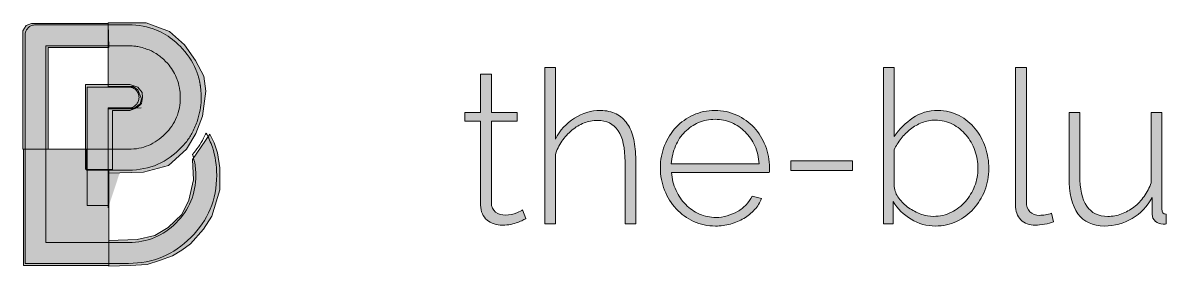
# Model space of a CAD drawing. Header units: millimetres. Extents: x 59 to 361, y 42 to 245.
# Drawn here: x 253.28 to 302.18, y 41.78 to 52.19 of the extents above; entities that cross this region are included whole.
import ezdxf

# ---------------------------------------------------------------- set-up
doc = ezdxf.new("R2010")
doc.units = ezdxf.units.MM
doc.header["$MEASUREMENT"] = 0
doc.layers.add('Copyright notice', color=7, linetype='Continuous', lineweight=0)

# ---------------------------------------------------------------- blocks, each defined once
blk = doc.blocks.new('Block_1')
at = {"layer": 'Copyright notice'}
h = blk.add_hatch(color=7, dxfattribs=at)
h.dxf.hatch_style = 2
edge = h.paths.add_edge_path()
edge.add_spline(control_points=[(274.815, 43.812), (274.791, 43.8), (274.749, 43.776), (274.692, 43.743), (274.633, 43.709), (274.56, 43.677), (274.471, 43.647), (274.383, 43.616), (274.283, 43.588), (274.173, 43.564), (274.063, 43.54), (273.944, 43.527), (273.815, 43.527), (273.687, 43.527), (273.566, 43.546), (273.453, 43.583), (273.34, 43.619), (273.241, 43.674), (273.155, 43.748), (273.07, 43.821), (273.002, 43.909), (272.954, 44.014), (272.904, 44.118), (272.88, 44.24), (272.88, 44.38), (272.88, 44.38), (272.88, 47.976), (272.88, 47.976), (272.88, 47.976), (272.21, 47.976), (272.21, 47.976), (272.21, 47.976), (272.21, 48.352), (272.21, 48.352), (272.21, 48.352), (272.88, 48.352), (272.88, 48.352), (272.88, 48.352), (272.88, 49.985), (272.88, 49.985), (272.88, 49.985), (273.339, 49.985), (273.339, 49.985), (273.339, 49.985), (273.339, 48.352), (273.339, 48.352), (273.339, 48.352), (274.448, 48.352), (274.448, 48.352), (274.448, 48.352), (274.448, 47.976), (274.448, 47.976), (274.448, 47.976), (273.339, 47.976), (273.339, 47.976), (273.339, 47.976), (273.339, 44.491), (273.339, 44.491), (273.339, 44.313), (273.4, 44.18), (273.522, 44.092), (273.644, 44.003), (273.782, 43.959), (273.935, 43.959), (274.124, 43.959), (274.288, 43.991), (274.426, 44.055), (274.563, 44.119), (274.647, 44.16), (274.678, 44.179), (274.678, 44.179), (274.815, 43.812), (274.815, 43.812)], knot_values=[0, 0, 0, 0, 1, 1, 1, 2, 2, 2, 3, 3, 3, 4, 4, 4, 5, 5, 5, 6, 6, 6, 7, 7, 7, 8, 8, 8, 9, 9, 9, 10, 10, 10, 11, 11, 11, 12, 12, 12, 13, 13, 13, 14, 14, 14, 15, 15, 15, 16, 16, 16, 17, 17, 17, 18, 18, 18, 19, 19, 19, 20, 20, 20, 21, 21, 21, 22, 22, 22, 23, 23, 23, 24, 24, 24, 24], degree=3, periodic=0)
h = blk.add_hatch(color=7, dxfattribs=at)
h.dxf.hatch_style = 2
edge = h.paths.add_edge_path()
edge.add_spline(control_points=[(279.521, 43.583), (279.521, 43.583), (279.062, 43.583), (279.062, 43.583), (279.062, 43.583), (279.062, 46.242), (279.062, 46.242), (279.062, 47.422), (278.668, 48.013), (277.879, 48.013), (277.683, 48.013), (277.492, 47.976), (277.305, 47.903), (277.119, 47.829), (276.945, 47.725), (276.783, 47.591), (276.62, 47.456), (276.478, 47.299), (276.356, 47.119), (276.234, 46.938), (276.142, 46.744), (276.081, 46.536), (276.081, 46.536), (276.081, 43.583), (276.081, 43.583), (276.081, 43.583), (275.622, 43.583), (275.622, 43.583), (275.622, 43.583), (275.622, 50.278), (275.622, 50.278), (275.622, 50.278), (276.081, 50.278), (276.081, 50.278), (276.081, 50.278), (276.081, 47.215), (276.081, 47.215), (276.277, 47.588), (276.547, 47.884), (276.893, 48.105), (277.238, 48.325), (277.61, 48.435), (278.007, 48.435), (278.27, 48.435), (278.496, 48.386), (278.686, 48.288), (278.875, 48.19), (279.033, 48.049), (279.158, 47.866), (279.284, 47.683), (279.375, 47.461), (279.433, 47.201), (279.491, 46.941), (279.521, 46.649), (279.521, 46.325), (279.521, 46.325), (279.521, 43.583), (279.521, 43.583)], knot_values=[0, 0, 0, 0, 1, 1, 1, 2, 2, 2, 3, 3, 3, 4, 4, 4, 5, 5, 5, 6, 6, 6, 7, 7, 7, 8, 8, 8, 9, 9, 9, 10, 10, 10, 11, 11, 11, 12, 12, 12, 13, 13, 13, 14, 14, 14, 15, 15, 15, 16, 16, 16, 17, 17, 17, 18, 18, 18, 19, 19, 19, 19], degree=3, periodic=0)
h = blk.add_hatch(color=7, dxfattribs=at)
h.dxf.hatch_style = 2
edge = h.paths.add_edge_path()
edge.add_spline(control_points=[(292.261, 43.904), (292.542, 43.904), (292.799, 43.961), (293.031, 44.078), (293.263, 44.194), (293.464, 44.348), (293.632, 44.541), (293.8, 44.734), (293.931, 44.952), (294.026, 45.197), (294.121, 45.441), (294.168, 45.692), (294.168, 45.949), (294.168, 46.218), (294.124, 46.476), (294.035, 46.724), (293.947, 46.972), (293.821, 47.192), (293.659, 47.385), (293.497, 47.577), (293.305, 47.731), (293.081, 47.848), (292.858, 47.964), (292.612, 48.022), (292.343, 48.022), (292.141, 48.022), (291.952, 47.987), (291.774, 47.916), (291.597, 47.846), (291.433, 47.753), (291.284, 47.637), (291.134, 47.52), (290.999, 47.386), (290.88, 47.233), (290.761, 47.08), (290.661, 46.921), (290.582, 46.756), (290.582, 46.756), (290.582, 45.179), (290.582, 45.179), (290.6, 45.001), (290.668, 44.834), (290.784, 44.679), (290.9, 44.523), (291.039, 44.388), (291.201, 44.275), (291.363, 44.162), (291.539, 44.072), (291.729, 44.005), (291.918, 43.937), (292.096, 43.904), (292.261, 43.904)], knot_values=[0, 0, 0, 0, 1, 1, 1, 2, 2, 2, 3, 3, 3, 4, 4, 4, 5, 5, 5, 6, 6, 6, 7, 7, 7, 8, 8, 8, 9, 9, 9, 10, 10, 10, 11, 11, 11, 12, 12, 12, 13, 13, 13, 14, 14, 14, 15, 15, 15, 16, 16, 16, 17, 17, 17, 17], degree=3, periodic=0)
edge = h.paths.add_edge_path()
edge.add_spline(control_points=[(292.352, 43.491), (291.979, 43.491), (291.631, 43.588), (291.307, 43.784), (290.982, 43.98), (290.729, 44.231), (290.545, 44.536), (290.545, 44.536), (290.545, 43.583), (290.545, 43.583), (290.545, 43.583), (290.124, 43.583), (290.124, 43.583), (290.124, 43.583), (290.124, 50.278), (290.124, 50.278), (290.124, 50.278), (290.582, 50.278), (290.582, 50.278), (290.582, 50.278), (290.582, 47.316), (290.582, 47.316), (290.808, 47.646), (291.076, 47.915), (291.384, 48.123), (291.693, 48.331), (292.05, 48.435), (292.453, 48.435), (292.789, 48.435), (293.094, 48.363), (293.366, 48.219), (293.638, 48.075), (293.867, 47.886), (294.054, 47.651), (294.24, 47.415), (294.384, 47.149), (294.485, 46.852), (294.586, 46.556), (294.636, 46.255), (294.636, 45.949), (294.636, 45.619), (294.578, 45.305), (294.462, 45.009), (294.345, 44.712), (294.185, 44.452), (293.98, 44.229), (293.775, 44.006), (293.534, 43.827), (293.256, 43.692), (292.977, 43.558), (292.676, 43.491), (292.352, 43.491)], knot_values=[0, 0, 0, 0, 1, 1, 1, 2, 2, 2, 3, 3, 3, 4, 4, 4, 5, 5, 5, 6, 6, 6, 7, 7, 7, 8, 8, 8, 9, 9, 9, 10, 10, 10, 11, 11, 11, 12, 12, 12, 13, 13, 13, 14, 14, 14, 15, 15, 15, 16, 16, 16, 17, 17, 17, 17], degree=3, periodic=0)
h = blk.add_hatch(color=7, dxfattribs=at)
h.dxf.hatch_style = 2
edge = h.paths.add_edge_path()
edge.add_spline(control_points=[(295.774, 50.278), (295.774, 50.278), (296.241, 50.278), (296.241, 50.278), (296.241, 50.278), (296.241, 44.527), (296.241, 44.527), (296.241, 44.35), (296.292, 44.209), (296.393, 44.105), (296.494, 44.001), (296.633, 43.949), (296.81, 43.949), (296.877, 43.949), (296.958, 43.957), (297.053, 43.973), (297.148, 43.988), (297.235, 44.01), (297.315, 44.041), (297.315, 44.041), (297.406, 43.674), (297.406, 43.674), (297.302, 43.631), (297.174, 43.596), (297.021, 43.569), (296.868, 43.541), (296.737, 43.527), (296.627, 43.527), (296.37, 43.527), (296.163, 43.606), (296.007, 43.761), (295.851, 43.917), (295.774, 44.127), (295.774, 44.39), (295.774, 44.39), (295.774, 50.278), (295.774, 50.278)], knot_values=[0, 0, 0, 0, 1, 1, 1, 2, 2, 2, 3, 3, 3, 4, 4, 4, 5, 5, 5, 6, 6, 6, 7, 7, 7, 8, 8, 8, 9, 9, 9, 10, 10, 10, 11, 11, 11, 12, 12, 12, 12], degree=3, periodic=0)
h = blk.add_hatch(color=7, dxfattribs=at)
h.dxf.hatch_style = 2
edge = h.paths.add_edge_path()
edge.add_spline(control_points=[(284.804, 46.151), (284.785, 46.432), (284.722, 46.689), (284.616, 46.921), (284.508, 47.153), (284.371, 47.354), (284.203, 47.522), (284.035, 47.69), (283.84, 47.821), (283.62, 47.916), (283.4, 48.011), (283.165, 48.059), (282.914, 48.059), (282.663, 48.059), (282.428, 48.011), (282.208, 47.916), (281.988, 47.821), (281.794, 47.69), (281.626, 47.522), (281.457, 47.354), (281.323, 47.152), (281.222, 46.917), (281.121, 46.681), (281.061, 46.426), (281.043, 46.151), (281.043, 46.151), (284.804, 46.151), (284.804, 46.151)], knot_values=[0, 0, 0, 0, 1, 1, 1, 2, 2, 2, 3, 3, 3, 4, 4, 4, 5, 5, 5, 6, 6, 6, 7, 7, 7, 8, 8, 8, 9, 9, 9, 9], degree=3, periodic=0)
edge = h.paths.add_edge_path()
edge.add_spline(control_points=[(282.933, 43.491), (282.596, 43.491), (282.284, 43.557), (281.997, 43.688), (281.709, 43.82), (281.46, 44), (281.249, 44.229), (281.038, 44.459), (280.873, 44.723), (280.754, 45.023), (280.635, 45.322), (280.575, 45.643), (280.575, 45.985), (280.575, 46.322), (280.635, 46.638), (280.754, 46.935), (280.873, 47.232), (281.037, 47.491), (281.245, 47.715), (281.453, 47.938), (281.699, 48.114), (281.983, 48.242), (282.267, 48.371), (282.575, 48.435), (282.905, 48.435), (283.241, 48.435), (283.553, 48.369), (283.84, 48.238), (284.128, 48.106), (284.375, 47.929), (284.583, 47.705), (284.791, 47.482), (284.953, 47.222), (285.07, 46.926), (285.186, 46.629), (285.244, 46.316), (285.244, 45.985), (285.244, 45.955), (285.244, 45.917), (285.244, 45.871), (285.244, 45.825), (285.241, 45.796), (285.235, 45.784), (285.235, 45.784), (281.052, 45.784), (281.052, 45.784), (281.071, 45.509), (281.135, 45.253), (281.245, 45.018), (281.355, 44.782), (281.494, 44.579), (281.662, 44.408), (281.83, 44.237), (282.024, 44.102), (282.245, 44.005), (282.465, 43.907), (282.7, 43.858), (282.951, 43.858), (283.116, 43.858), (283.278, 43.881), (283.437, 43.926), (283.596, 43.973), (283.744, 44.035), (283.882, 44.114), (284.02, 44.194), (284.141, 44.29), (284.249, 44.404), (284.355, 44.516), (284.44, 44.64), (284.501, 44.775), (284.501, 44.775), (284.905, 44.665), (284.905, 44.665), (284.837, 44.494), (284.738, 44.336), (284.606, 44.192), (284.475, 44.049), (284.322, 43.925), (284.148, 43.821), (283.973, 43.717), (283.782, 43.636), (283.574, 43.578), (283.367, 43.52), (283.153, 43.491), (282.933, 43.491)], knot_values=[0, 0, 0, 0, 1, 1, 1, 2, 2, 2, 3, 3, 3, 4, 4, 4, 5, 5, 5, 6, 6, 6, 7, 7, 7, 8, 8, 8, 9, 9, 9, 10, 10, 10, 11, 11, 11, 12, 12, 12, 13, 13, 13, 14, 14, 14, 15, 15, 15, 16, 16, 16, 17, 17, 17, 18, 18, 18, 19, 19, 19, 20, 20, 20, 21, 21, 21, 22, 22, 22, 23, 23, 23, 24, 24, 24, 25, 25, 25, 26, 26, 26, 27, 27, 27, 28, 28, 28, 28], degree=3, periodic=0)
h = blk.add_hatch(color=7, dxfattribs=at)
h.dxf.hatch_style = 2
edge = h.paths.add_edge_path()
edge.add_spline(control_points=[(299.589, 43.491), (298.574, 43.491), (298.067, 44.194), (298.067, 45.6), (298.067, 45.6), (298.067, 48.352), (298.067, 48.352), (298.067, 48.352), (298.525, 48.352), (298.525, 48.352), (298.525, 48.352), (298.525, 45.665), (298.525, 45.665), (298.525, 44.491), (298.925, 43.904), (299.726, 43.904), (299.928, 43.904), (300.124, 43.939), (300.313, 44.009), (300.503, 44.079), (300.68, 44.177), (300.846, 44.303), (301.011, 44.428), (301.156, 44.579), (301.281, 44.757), (301.407, 44.934), (301.506, 45.129), (301.58, 45.344), (301.58, 45.344), (301.58, 48.352), (301.58, 48.352), (301.58, 48.352), (302.038, 48.352), (302.038, 48.352), (302.038, 48.352), (302.038, 44.225), (302.038, 44.225), (302.038, 44.072), (302.102, 43.995), (302.231, 43.995), (302.231, 43.995), (302.231, 43.583), (302.231, 43.583), (302.2, 43.577), (302.172, 43.573), (302.148, 43.573), (302.124, 43.573), (302.105, 43.573), (302.093, 43.573), (301.971, 43.573), (301.862, 43.611), (301.767, 43.688), (301.673, 43.764), (301.625, 43.867), (301.625, 43.995), (301.625, 43.995), (301.625, 44.711), (301.625, 44.711), (301.417, 44.326), (301.131, 44.026), (300.767, 43.812), (300.404, 43.598), (300.011, 43.491), (299.589, 43.491)], knot_values=[0, 0, 0, 0, 1, 1, 1, 2, 2, 2, 3, 3, 3, 4, 4, 4, 5, 5, 5, 6, 6, 6, 7, 7, 7, 8, 8, 8, 9, 9, 9, 10, 10, 10, 11, 11, 11, 12, 12, 12, 13, 13, 13, 14, 14, 14, 15, 15, 15, 16, 16, 16, 17, 17, 17, 18, 18, 18, 19, 19, 19, 20, 20, 20, 21, 21, 21, 21], degree=3, periodic=0)
h = blk.add_hatch(color=7, dxfattribs=at)
h.dxf.hatch_style = 2
edge = h.paths.add_edge_path()
edge.add_spline(control_points=[(286.152, 45.866), (286.152, 45.866), (286.152, 46.288), (286.152, 46.288), (286.152, 46.288), (288.794, 46.288), (288.794, 46.288), (288.794, 46.288), (288.794, 45.866), (288.794, 45.866), (288.794, 45.866), (286.152, 45.866), (286.152, 45.866)], knot_values=[0, 0, 0, 0, 1, 1, 1, 2, 2, 2, 3, 3, 3, 4, 4, 4, 4], degree=3, periodic=0)
for points, knots in [([(274.815, 43.812), (274.791, 43.8), (274.749, 43.776), (274.692, 43.743), (274.633, 43.709), (274.56, 43.677), (274.471, 43.647), (274.383, 43.616), (274.283, 43.588), (274.173, 43.564), (274.063, 43.54), (273.944, 43.527), (273.815, 43.527), (273.687, 43.527), (273.566, 43.546), (273.453, 43.583), (273.34, 43.619), (273.241, 43.674), (273.155, 43.748), (273.07, 43.821), (273.002, 43.909), (272.954, 44.014), (272.904, 44.118), (272.88, 44.24), (272.88, 44.38), (272.88, 44.38), (272.88, 47.976), (272.88, 47.976), (272.88, 47.976), (272.21, 47.976), (272.21, 47.976), (272.21, 47.976), (272.21, 48.352), (272.21, 48.352), (272.21, 48.352), (272.88, 48.352), (272.88, 48.352), (272.88, 48.352), (272.88, 49.985), (272.88, 49.985), (272.88, 49.985), (273.339, 49.985), (273.339, 49.985), (273.339, 49.985), (273.339, 48.352), (273.339, 48.352), (273.339, 48.352), (274.448, 48.352), (274.448, 48.352), (274.448, 48.352), (274.448, 47.976), (274.448, 47.976), (274.448, 47.976), (273.339, 47.976), (273.339, 47.976), (273.339, 47.976), (273.339, 44.491), (273.339, 44.491), (273.339, 44.313), (273.4, 44.18), (273.522, 44.092), (273.644, 44.003), (273.782, 43.959), (273.935, 43.959), (274.124, 43.959), (274.288, 43.991), (274.426, 44.055), (274.563, 44.119), (274.647, 44.16), (274.678, 44.179), (274.678, 44.179), (274.815, 43.812), (274.815, 43.812)], [0, 0, 0, 0, 1, 1, 1, 2, 2, 2, 3, 3, 3, 4, 4, 4, 5, 5, 5, 6, 6, 6, 7, 7, 7, 8, 8, 8, 9, 9, 9, 10, 10, 10, 11, 11, 11, 12, 12, 12, 13, 13, 13, 14, 14, 14, 15, 15, 15, 16, 16, 16, 17, 17, 17, 18, 18, 18, 19, 19, 19, 20, 20, 20, 21, 21, 21, 22, 22, 22, 23, 23, 23, 24, 24, 24, 24]), ([(279.521, 43.583), (279.521, 43.583), (279.062, 43.583), (279.062, 43.583), (279.062, 43.583), (279.062, 46.242), (279.062, 46.242), (279.062, 47.422), (278.668, 48.013), (277.879, 48.013), (277.683, 48.013), (277.492, 47.976), (277.305, 47.903), (277.119, 47.829), (276.945, 47.725), (276.783, 47.591), (276.62, 47.456), (276.478, 47.299), (276.356, 47.119), (276.234, 46.938), (276.142, 46.744), (276.081, 46.536), (276.081, 46.536), (276.081, 43.583), (276.081, 43.583), (276.081, 43.583), (275.622, 43.583), (275.622, 43.583), (275.622, 43.583), (275.622, 50.278), (275.622, 50.278), (275.622, 50.278), (276.081, 50.278), (276.081, 50.278), (276.081, 50.278), (276.081, 47.215), (276.081, 47.215), (276.277, 47.588), (276.547, 47.884), (276.893, 48.105), (277.238, 48.325), (277.61, 48.435), (278.007, 48.435), (278.27, 48.435), (278.496, 48.386), (278.686, 48.288), (278.875, 48.19), (279.033, 48.049), (279.158, 47.866), (279.284, 47.683), (279.375, 47.461), (279.433, 47.201), (279.491, 46.941), (279.521, 46.649), (279.521, 46.325), (279.521, 46.325), (279.521, 43.583), (279.521, 43.583)], [0, 0, 0, 0, 1, 1, 1, 2, 2, 2, 3, 3, 3, 4, 4, 4, 5, 5, 5, 6, 6, 6, 7, 7, 7, 8, 8, 8, 9, 9, 9, 10, 10, 10, 11, 11, 11, 12, 12, 12, 13, 13, 13, 14, 14, 14, 15, 15, 15, 16, 16, 16, 17, 17, 17, 18, 18, 18, 19, 19, 19, 19]), ([(292.352, 43.491), (291.979, 43.491), (291.631, 43.588), (291.307, 43.784), (290.982, 43.98), (290.729, 44.231), (290.545, 44.536), (290.545, 44.536), (290.545, 43.583), (290.545, 43.583), (290.545, 43.583), (290.124, 43.583), (290.124, 43.583), (290.124, 43.583), (290.124, 50.278), (290.124, 50.278), (290.124, 50.278), (290.582, 50.278), (290.582, 50.278), (290.582, 50.278), (290.582, 47.316), (290.582, 47.316), (290.808, 47.646), (291.076, 47.915), (291.384, 48.123), (291.693, 48.331), (292.05, 48.435), (292.453, 48.435), (292.789, 48.435), (293.094, 48.363), (293.366, 48.219), (293.638, 48.075), (293.867, 47.886), (294.054, 47.651), (294.24, 47.415), (294.384, 47.149), (294.485, 46.852), (294.586, 46.556), (294.636, 46.255), (294.636, 45.949), (294.636, 45.619), (294.578, 45.305), (294.462, 45.009), (294.345, 44.712), (294.185, 44.452), (293.98, 44.229), (293.775, 44.006), (293.534, 43.827), (293.256, 43.692), (292.977, 43.558), (292.676, 43.491), (292.352, 43.491)], [0, 0, 0, 0, 1, 1, 1, 2, 2, 2, 3, 3, 3, 4, 4, 4, 5, 5, 5, 6, 6, 6, 7, 7, 7, 8, 8, 8, 9, 9, 9, 10, 10, 10, 11, 11, 11, 12, 12, 12, 13, 13, 13, 14, 14, 14, 15, 15, 15, 16, 16, 16, 17, 17, 17, 17]), ([(295.774, 50.278), (295.774, 50.278), (296.241, 50.278), (296.241, 50.278), (296.241, 50.278), (296.241, 44.527), (296.241, 44.527), (296.241, 44.35), (296.292, 44.209), (296.393, 44.105), (296.494, 44.001), (296.633, 43.949), (296.81, 43.949), (296.877, 43.949), (296.958, 43.957), (297.053, 43.973), (297.148, 43.988), (297.235, 44.01), (297.315, 44.041), (297.315, 44.041), (297.406, 43.674), (297.406, 43.674), (297.302, 43.631), (297.174, 43.596), (297.021, 43.569), (296.868, 43.541), (296.737, 43.527), (296.627, 43.527), (296.37, 43.527), (296.163, 43.606), (296.007, 43.761), (295.851, 43.917), (295.774, 44.127), (295.774, 44.39), (295.774, 44.39), (295.774, 50.278), (295.774, 50.278)], [0, 0, 0, 0, 1, 1, 1, 2, 2, 2, 3, 3, 3, 4, 4, 4, 5, 5, 5, 6, 6, 6, 7, 7, 7, 8, 8, 8, 9, 9, 9, 10, 10, 10, 11, 11, 11, 12, 12, 12, 12]), ([(282.933, 43.491), (282.596, 43.491), (282.284, 43.557), (281.997, 43.688), (281.709, 43.82), (281.46, 44), (281.249, 44.229), (281.038, 44.459), (280.873, 44.723), (280.754, 45.023), (280.635, 45.322), (280.575, 45.643), (280.575, 45.985), (280.575, 46.322), (280.635, 46.638), (280.754, 46.935), (280.873, 47.232), (281.037, 47.491), (281.245, 47.715), (281.453, 47.938), (281.699, 48.114), (281.983, 48.242), (282.267, 48.371), (282.575, 48.435), (282.905, 48.435), (283.241, 48.435), (283.553, 48.369), (283.84, 48.238), (284.128, 48.106), (284.375, 47.929), (284.583, 47.705), (284.791, 47.482), (284.953, 47.222), (285.07, 46.926), (285.186, 46.629), (285.244, 46.316), (285.244, 45.985), (285.244, 45.955), (285.244, 45.917), (285.244, 45.871), (285.244, 45.825), (285.241, 45.796), (285.235, 45.784), (285.235, 45.784), (281.052, 45.784), (281.052, 45.784), (281.071, 45.509), (281.135, 45.253), (281.245, 45.018), (281.355, 44.782), (281.494, 44.579), (281.662, 44.408), (281.83, 44.237), (282.024, 44.102), (282.245, 44.005), (282.465, 43.907), (282.7, 43.858), (282.951, 43.858), (283.116, 43.858), (283.278, 43.881), (283.437, 43.926), (283.596, 43.973), (283.744, 44.035), (283.882, 44.114), (284.02, 44.194), (284.141, 44.29), (284.249, 44.404), (284.355, 44.516), (284.44, 44.64), (284.501, 44.775), (284.501, 44.775), (284.905, 44.665), (284.905, 44.665), (284.837, 44.494), (284.738, 44.336), (284.606, 44.192), (284.475, 44.049), (284.322, 43.925), (284.148, 43.821), (283.973, 43.717), (283.782, 43.636), (283.574, 43.578), (283.367, 43.52), (283.153, 43.491), (282.933, 43.491)], [0, 0, 0, 0, 1, 1, 1, 2, 2, 2, 3, 3, 3, 4, 4, 4, 5, 5, 5, 6, 6, 6, 7, 7, 7, 8, 8, 8, 9, 9, 9, 10, 10, 10, 11, 11, 11, 12, 12, 12, 13, 13, 13, 14, 14, 14, 15, 15, 15, 16, 16, 16, 17, 17, 17, 18, 18, 18, 19, 19, 19, 20, 20, 20, 21, 21, 21, 22, 22, 22, 23, 23, 23, 24, 24, 24, 25, 25, 25, 26, 26, 26, 27, 27, 27, 28, 28, 28, 28]), ([(284.804, 46.151), (284.785, 46.432), (284.722, 46.689), (284.616, 46.921), (284.508, 47.153), (284.371, 47.354), (284.203, 47.522), (284.035, 47.69), (283.84, 47.821), (283.62, 47.916), (283.4, 48.011), (283.165, 48.059), (282.914, 48.059), (282.663, 48.059), (282.428, 48.011), (282.208, 47.916), (281.988, 47.821), (281.794, 47.69), (281.626, 47.522), (281.457, 47.354), (281.323, 47.152), (281.222, 46.917), (281.121, 46.681), (281.061, 46.426), (281.043, 46.151), (281.043, 46.151), (284.804, 46.151), (284.804, 46.151)], [0, 0, 0, 0, 1, 1, 1, 2, 2, 2, 3, 3, 3, 4, 4, 4, 5, 5, 5, 6, 6, 6, 7, 7, 7, 8, 8, 8, 9, 9, 9, 9]), ([(292.261, 43.904), (292.542, 43.904), (292.799, 43.961), (293.031, 44.078), (293.263, 44.194), (293.464, 44.348), (293.632, 44.541), (293.8, 44.734), (293.931, 44.952), (294.026, 45.197), (294.121, 45.441), (294.168, 45.692), (294.168, 45.949), (294.168, 46.218), (294.124, 46.476), (294.035, 46.724), (293.947, 46.972), (293.821, 47.192), (293.659, 47.385), (293.497, 47.577), (293.305, 47.731), (293.081, 47.848), (292.858, 47.964), (292.612, 48.022), (292.343, 48.022), (292.141, 48.022), (291.952, 47.987), (291.774, 47.916), (291.597, 47.846), (291.433, 47.753), (291.284, 47.637), (291.134, 47.52), (290.999, 47.386), (290.88, 47.233), (290.761, 47.08), (290.661, 46.921), (290.582, 46.756), (290.582, 46.756), (290.582, 45.179), (290.582, 45.179), (290.6, 45.001), (290.668, 44.834), (290.784, 44.679), (290.9, 44.523), (291.039, 44.388), (291.201, 44.275), (291.363, 44.162), (291.539, 44.072), (291.729, 44.005), (291.918, 43.937), (292.096, 43.904), (292.261, 43.904)], [0, 0, 0, 0, 1, 1, 1, 2, 2, 2, 3, 3, 3, 4, 4, 4, 5, 5, 5, 6, 6, 6, 7, 7, 7, 8, 8, 8, 9, 9, 9, 10, 10, 10, 11, 11, 11, 12, 12, 12, 13, 13, 13, 14, 14, 14, 15, 15, 15, 16, 16, 16, 17, 17, 17, 17]), ([(299.589, 43.491), (298.574, 43.491), (298.067, 44.194), (298.067, 45.6), (298.067, 45.6), (298.067, 48.352), (298.067, 48.352), (298.067, 48.352), (298.525, 48.352), (298.525, 48.352), (298.525, 48.352), (298.525, 45.665), (298.525, 45.665), (298.525, 44.491), (298.925, 43.904), (299.726, 43.904), (299.928, 43.904), (300.124, 43.939), (300.313, 44.009), (300.503, 44.079), (300.68, 44.177), (300.846, 44.303), (301.011, 44.428), (301.156, 44.579), (301.281, 44.757), (301.407, 44.934), (301.506, 45.129), (301.58, 45.344), (301.58, 45.344), (301.58, 48.352), (301.58, 48.352), (301.58, 48.352), (302.038, 48.352), (302.038, 48.352), (302.038, 48.352), (302.038, 44.225), (302.038, 44.225), (302.038, 44.072), (302.102, 43.995), (302.231, 43.995), (302.231, 43.995), (302.231, 43.583), (302.231, 43.583), (302.2, 43.577), (302.172, 43.573), (302.148, 43.573), (302.124, 43.573), (302.105, 43.573), (302.093, 43.573), (301.971, 43.573), (301.862, 43.611), (301.767, 43.688), (301.673, 43.764), (301.625, 43.867), (301.625, 43.995), (301.625, 43.995), (301.625, 44.711), (301.625, 44.711), (301.417, 44.326), (301.131, 44.026), (300.767, 43.812), (300.404, 43.598), (300.011, 43.491), (299.589, 43.491)], [0, 0, 0, 0, 1, 1, 1, 2, 2, 2, 3, 3, 3, 4, 4, 4, 5, 5, 5, 6, 6, 6, 7, 7, 7, 8, 8, 8, 9, 9, 9, 10, 10, 10, 11, 11, 11, 12, 12, 12, 13, 13, 13, 14, 14, 14, 15, 15, 15, 16, 16, 16, 17, 17, 17, 18, 18, 18, 19, 19, 19, 20, 20, 20, 21, 21, 21, 21]), ([(286.152, 45.866), (286.152, 45.866), (286.152, 46.288), (286.152, 46.288), (286.152, 46.288), (288.794, 46.288), (288.794, 46.288), (288.794, 46.288), (288.794, 45.866), (288.794, 45.866), (288.794, 45.866), (286.152, 45.866), (286.152, 45.866)], [0, 0, 0, 0, 1, 1, 1, 2, 2, 2, 3, 3, 3, 4, 4, 4, 4])]:
    blk.add_open_spline(points, degree=3, knots=knots, dxfattribs=at)
blk = doc.blocks.new('Block_2')
at = {"layer": 'Copyright notice'}
h = blk.add_hatch(color=151, dxfattribs=at)
h.dxf.hatch_style = 2
h.paths.add_polyline_path([(256.962, 51.124), (256.933, 52.16), (253.647, 52.16), (253.427, 52.072), (253.283, 51.851), (253.283, 46.779), (254.364, 46.774), (254.364, 51.124)])
h = blk.add_hatch(color=1, dxfattribs=at)
h.dxf.hatch_style = 2
h.paths.add_polyline_path([(260.284, 46.78), (259.523, 46.086), (258.442, 45.792), (256.937, 45.755), (256.937, 45.884), (256.004, 45.882), (256.018, 46.779), (256.937, 46.779), (256.937, 48.5), (258.024, 48.501), (258.299, 48.721), (258.363, 48.93), (258.211, 49.316), (258.002, 49.464), (256.937, 49.459), (256.937, 52.185), (258.564, 52.181), (259.556, 51.818), (260.207, 51.245), (260.681, 50.573), (261.034, 49.9), (261.111, 49.261), (260.967, 48.191), (260.689, 47.452)])
h = blk.add_hatch(color=40, dxfattribs=at)
h.dxf.hatch_style = 2
h.paths.add_polyline_path([(258.366, 48.732), (258.399, 48.985), (258.388, 49.206), (258.211, 49.437), (257.859, 49.554), (255.962, 49.554), (255.962, 45.922), (257.123, 45.917), (257.123, 48.434), (257.859, 48.439), (258.167, 48.555)])
h = blk.add_hatch(color=151, dxfattribs=at)
h.dxf.hatch_style = 2
h.paths.add_polyline_path([(258.346, 48.546), (256.933, 48.537), (256.933, 44.264)])
h = blk.add_hatch(color=152, dxfattribs=at)
h.dxf.hatch_style = 2
h.paths.add_polyline_path([(260.46, 42.734), (260.096, 42.459), (259.689, 42.216), (259.137, 42.018), (258.608, 41.841), (257.881, 41.797), (256.968, 41.775), (256.968, 42.867), (258.173, 42.916), (258.928, 43.087), (259.501, 43.429), (260.085, 43.98), (260.394, 44.597), (260.582, 45.468), (260.543, 46.332), (261.286, 47.42), (261.474, 47.056), (261.618, 46.626), (261.713, 45.987), (261.713, 45.038), (261.375, 43.914), (261.011, 43.363)])
h = blk.add_hatch(color=2, dxfattribs=at)
h.dxf.hatch_style = 2
h.paths.add_polyline_path([(256.005, 46.775), (253.305, 46.775), (253.305, 41.808), (256.968, 41.808), (256.968, 45.898), (255.999, 45.898)])
for points in [[(256.962, 51.124), (256.933, 52.16), (253.647, 52.16), (253.427, 52.072), (253.283, 51.851), (253.283, 46.779), (254.364, 46.774), (254.364, 51.124)], [(260.284, 46.78), (259.523, 46.086), (258.442, 45.792), (256.937, 45.755), (256.937, 45.884), (256.004, 45.882), (256.018, 46.779), (256.937, 46.779), (256.937, 48.5), (258.024, 48.501), (258.299, 48.721), (258.363, 48.93), (258.211, 49.316), (258.002, 49.464), (256.937, 49.459), (256.937, 52.185), (258.564, 52.181), (259.556, 51.818), (260.207, 51.245), (260.681, 50.573), (261.034, 49.9), (261.111, 49.261), (260.967, 48.191), (260.689, 47.452)], [(258.366, 48.732), (258.399, 48.985), (258.388, 49.206), (258.211, 49.437), (257.859, 49.554), (255.962, 49.554), (255.962, 45.922), (257.123, 45.917), (257.123, 48.434), (257.859, 48.439), (258.167, 48.555)], [(260.46, 42.734), (260.096, 42.459), (259.689, 42.216), (259.137, 42.018), (258.608, 41.841), (257.881, 41.797), (256.968, 41.775), (256.968, 42.867), (258.173, 42.916), (258.928, 43.087), (259.501, 43.429), (260.085, 43.98), (260.394, 44.597), (260.582, 45.468), (260.543, 46.332), (261.286, 47.42), (261.474, 47.056), (261.618, 46.626), (261.713, 45.987), (261.713, 45.038), (261.375, 43.914), (261.011, 43.363)], [(256.005, 46.775), (253.305, 46.775), (253.305, 41.808), (256.968, 41.808), (256.968, 45.898), (255.999, 45.898)]]:
    blk.add_lwpolyline(points, close=True, dxfattribs=at)
blk.add_lwpolyline([(258.346, 48.546), (256.933, 48.537), (256.933, 44.264)], dxfattribs=at)
blk.add_open_spline([(253.379, 42.388), (253.379, 42.388), (253.379, 47.889), (253.379, 47.889), (253.379, 47.889), (253.379, 49.262), (253.379, 49.262), (253.379, 49.262), (253.379, 49.262), (253.379, 49.262), (253.379, 49.262), (253.379, 51.653), (253.379, 51.653), (253.379, 51.685), (253.381, 51.715), (253.387, 51.744), (253.387, 51.746), (253.388, 51.748), (253.388, 51.75), (253.394, 51.777), (253.401, 51.802), (253.411, 51.826), (253.426, 51.863), (253.449, 51.899), (253.476, 51.933), (253.486, 51.946), (253.495, 51.959), (253.506, 51.971), (253.517, 51.981), (253.528, 51.991), (253.54, 52), (253.54, 52), (253.541, 52.001), (253.541, 52.001), (253.542, 52.002), (253.542, 52.002), (253.543, 52.003), (253.579, 52.031), (253.616, 52.053), (253.654, 52.068), (253.705, 52.09), (253.762, 52.1), (253.825, 52.1), (253.825, 52.1), (257.81, 52.1), (257.81, 52.1), (258.241, 52.1), (258.639, 52.025), (259.004, 51.874), (259.278, 51.761), (259.535, 51.605), (259.775, 51.406), (259.856, 51.34), (259.934, 51.269), (260.011, 51.193), (260.314, 50.888), (260.541, 50.552), (260.692, 50.187), (260.71, 50.142), (260.727, 50.097), (260.743, 50.051), (260.749, 50.037), (260.753, 50.022), (260.758, 50.008), (260.769, 49.976), (260.779, 49.945), (260.789, 49.913), (260.794, 49.896), (260.798, 49.878), (260.803, 49.861), (260.811, 49.832), (260.82, 49.802), (260.827, 49.772), (260.831, 49.752), (260.835, 49.733), (260.84, 49.713), (260.844, 49.693), (260.849, 49.674), (260.853, 49.654), (260.853, 49.656), (260.852, 49.659), (260.852, 49.661), (260.852, 49.661), (260.855, 49.645), (260.855, 49.645), (260.855, 49.645), (260.855, 49.645), (260.855, 49.645), (260.855, 49.645), (260.855, 49.645), (260.855, 49.645), (260.855, 49.644), (260.855, 49.644), (260.855, 49.644), (260.855, 49.643), (260.855, 49.642), (260.856, 49.64), (260.865, 49.594), (260.873, 49.547), (260.88, 49.499), (260.881, 49.494), (260.882, 49.489), (260.883, 49.484), (260.889, 49.437), (260.895, 49.39), (260.9, 49.343), (260.9, 49.336), (260.901, 49.33), (260.902, 49.322), (260.906, 49.277), (260.91, 49.232), (260.912, 49.186), (260.913, 49.177), (260.913, 49.167), (260.914, 49.158), (260.916, 49.103), (260.918, 49.049), (260.918, 48.993), (260.918, 48.848), (260.907, 48.705), (260.886, 48.562), (260.866, 48.418), (260.834, 48.273), (260.792, 48.126), (260.792, 48.126), (260.774, 48.061), (260.774, 48.061), (260.774, 48.061), (260.763, 48.023), (260.763, 48.023), (260.763, 48.023), (260.765, 48.021), (260.765, 48.021), (260.706, 47.844), (260.631, 47.67), (260.544, 47.506), (260.47, 47.366), (260.388, 47.233), (260.3, 47.114), (260.3, 47.114), (260.084, 46.879), (260.084, 46.879), (259.776, 46.546), (259.434, 46.297), (259.056, 46.132), (258.68, 45.967), (258.264, 45.885), (257.81, 45.885), (257.81, 45.885), (257.152, 45.885), (257.152, 45.885), (257.152, 45.885), (256.933, 45.885), (256.933, 45.885), (256.933, 45.885), (256.933, 45.666), (256.933, 45.666), (256.933, 45.666), (256.933, 44.368), (256.933, 44.368), (256.933, 44.368), (256.04, 44.368), (256.04, 44.368), (256.04, 44.368), (256.04, 46.328), (256.04, 46.328), (256.04, 46.328), (256.039, 46.332), (256.039, 46.332), (256.039, 46.332), (256.038, 46.364), (256.038, 46.364), (256.038, 46.364), (256.039, 46.364), (256.039, 46.364), (256.039, 46.364), (256.039, 47.5), (256.039, 47.5), (256.039, 47.5), (256.039, 49.052), (256.039, 49.052), (256.039, 49.052), (256.038, 49.439), (256.038, 49.439), (256.038, 49.439), (256.061, 49.44), (256.061, 49.44), (256.061, 49.44), (257.81, 49.44), (257.81, 49.44), (257.864, 49.44), (257.913, 49.431), (257.957, 49.416), (257.966, 49.413), (257.976, 49.412), (257.985, 49.408), (258.023, 49.392), (258.059, 49.37), (258.094, 49.342), (258.105, 49.333), (258.116, 49.322), (258.128, 49.312), (258.145, 49.293), (258.16, 49.275), (258.174, 49.255), (258.176, 49.252), (258.179, 49.249), (258.181, 49.247), (258.193, 49.228), (258.204, 49.208), (258.214, 49.189), (258.215, 49.187), (258.216, 49.186), (258.217, 49.184), (258.217, 49.184), (258.225, 49.165), (258.225, 49.165), (258.246, 49.113), (258.257, 49.055), (258.257, 48.993), (258.257, 48.928), (258.246, 48.87), (258.225, 48.819), (258.225, 48.819), (258.225, 48.819), (258.225, 48.819), (258.203, 48.766), (258.171, 48.717), (258.127, 48.673), (258.084, 48.63), (258.037, 48.598), (257.985, 48.578), (257.934, 48.557), (257.875, 48.546), (257.81, 48.546), (257.81, 48.546), (257.152, 48.546), (257.152, 48.546), (257.152, 48.546), (256.933, 48.546), (256.933, 48.546), (256.933, 48.546), (256.933, 48.327), (256.933, 48.327), (256.933, 48.327), (256.933, 47.483), (256.933, 47.483), (256.933, 47.483), (256.933, 46.997), (256.933, 46.997), (256.933, 46.997), (256.933, 46.779), (256.933, 46.779), (256.933, 46.779), (257.152, 46.779), (257.152, 46.779), (257.152, 46.779), (257.81, 46.779), (257.81, 46.779), (258.115, 46.779), (258.399, 46.833), (258.662, 46.943), (258.923, 47.051), (259.161, 47.214), (259.375, 47.43), (259.483, 47.538), (259.578, 47.651), (259.659, 47.77), (259.659, 47.77), (259.659, 47.77), (259.659, 47.77), (259.739, 47.889), (259.806, 48.013), (259.86, 48.143), (259.969, 48.405), (260.024, 48.688), (260.024, 48.993), (260.024, 49.05), (260.021, 49.106), (260.017, 49.162), (260.016, 49.173), (260.015, 49.185), (260.015, 49.197), (260.01, 49.25), (260.004, 49.302), (259.995, 49.354), (259.993, 49.365), (259.991, 49.377), (259.989, 49.389), (259.982, 49.43), (259.973, 49.471), (259.963, 49.511), (259.959, 49.529), (259.955, 49.547), (259.951, 49.564), (259.937, 49.618), (259.921, 49.67), (259.902, 49.723), (259.902, 49.723), (259.902, 49.723), (259.902, 49.724), (259.895, 49.745), (259.886, 49.766), (259.877, 49.787), (259.798, 49.993), (259.687, 50.188), (259.543, 50.371), (259.543, 50.371), (259.542, 50.372), (259.542, 50.372), (259.542, 50.372), (259.541, 50.373), (259.541, 50.373), (259.448, 50.489), (259.347, 50.592), (259.24, 50.684), (259.182, 50.732), (259.124, 50.778), (259.062, 50.82), (259.041, 50.834), (259.021, 50.85), (258.998, 50.864), (258.99, 50.869), (258.981, 50.874), (258.972, 50.879), (258.851, 50.954), (258.721, 51.016), (258.583, 51.066), (258.5, 51.096), (258.415, 51.124), (258.326, 51.145), (258.326, 51.145), (258.326, 51.146), (258.326, 51.146), (258.285, 51.156), (258.243, 51.164), (258.2, 51.172), (258.198, 51.172), (258.197, 51.172), (258.196, 51.172), (258.172, 51.177), (258.147, 51.179), (258.122, 51.183), (258.101, 51.186), (258.081, 51.189), (258.059, 51.192), (258.051, 51.192), (258.042, 51.192), (258.034, 51.193), (257.947, 51.202), (257.859, 51.207), (257.769, 51.207), (257.769, 51.207), (254.491, 51.207), (254.491, 51.207), (254.491, 51.207), (254.491, 51.207), (254.491, 51.207), (254.491, 51.207), (254.491, 51.207), (254.491, 51.207), (254.491, 51.207), (254.272, 51.207), (254.272, 51.207), (254.272, 51.207), (254.272, 50.988), (254.272, 50.988), (254.272, 50.988), (254.272, 49.163), (254.272, 49.163), (254.272, 49.163), (254.272, 47.697), (254.272, 47.697), (254.272, 47.697), (254.272, 43.006), (254.272, 43.006), (254.272, 43.006), (254.272, 42.788), (254.272, 42.788), (254.272, 42.788), (254.491, 42.788), (254.491, 42.788), (254.491, 42.788), (257.81, 42.788), (257.81, 42.788), (258.205, 42.788), (258.574, 42.858), (258.915, 42.999), (259.256, 43.14), (259.566, 43.35), (259.846, 43.63), (260.126, 43.909), (260.337, 44.22), (260.477, 44.56), (260.618, 44.902), (260.689, 45.271), (260.689, 45.666), (260.689, 45.865), (260.669, 46.06), (260.627, 46.254), (260.606, 46.356), (260.578, 46.457), (260.545, 46.558), (260.721, 46.754), (260.885, 46.994), (261.023, 47.254), (261.06, 47.325), (261.096, 47.397), (261.129, 47.471), (261.237, 47.275), (261.326, 47.072), (261.395, 46.864), (261.52, 46.488), (261.583, 46.088), (261.583, 45.666), (261.583, 44.623), (261.214, 43.733), (260.476, 43.001), (260.476, 43.001), (260.475, 43), (260.475, 43), (260.108, 42.631), (259.703, 42.354), (259.259, 42.17), (258.817, 41.986), (258.333, 41.894), (257.81, 41.894), (257.81, 41.894), (253.825, 41.894), (253.825, 41.894), (253.825, 41.894), (253.38, 41.894), (253.38, 41.894), (253.38, 41.894), (253.379, 42.388), (253.379, 42.388)], degree=3, knots=[0, 0, 0, 0, 1, 1, 1, 2, 2, 2, 3, 3, 3, 4, 4, 4, 5, 5, 5, 6, 6, 6, 7, 7, 7, 8, 8, 8, 9, 9, 9, 10, 10, 10, 11, 11, 11, 12, 12, 12, 13, 13, 13, 14, 14, 14, 15, 15, 15, 16, 16, 16, 17, 17, 17, 18, 18, 18, 19, 19, 19, 20, 20, 20, 21, 21, 21, 22, 22, 22, 23, 23, 23, 24, 24, 24, 25, 25, 25, 26, 26, 26, 27, 27, 27, 28, 28, 28, 29, 29, 29, 30, 30, 30, 31, 31, 31, 32, 32, 32, 33, 33, 33, 34, 34, 34, 35, 35, 35, 36, 36, 36, 37, 37, 37, 38, 38, 38, 39, 39, 39, 40, 40, 40, 41, 41, 41, 42, 42, 42, 43, 43, 43, 44, 44, 44, 45, 45, 45, 46, 46, 46, 47, 47, 47, 48, 48, 48, 49, 49, 49, 50, 50, 50, 51, 51, 51, 52, 52, 52, 53, 53, 53, 54, 54, 54, 55, 55, 55, 56, 56, 56, 57, 57, 57, 58, 58, 58, 59, 59, 59, 60, 60, 60, 61, 61, 61, 62, 62, 62, 63, 63, 63, 64, 64, 64, 65, 65, 65, 66, 66, 66, 67, 67, 67, 68, 68, 68, 69, 69, 69, 70, 70, 70, 71, 71, 71, 72, 72, 72, 73, 73, 73, 74, 74, 74, 75, 75, 75, 76, 76, 76, 77, 77, 77, 78, 78, 78, 79, 79, 79, 80, 80, 80, 81, 81, 81, 82, 82, 82, 83, 83, 83, 84, 84, 84, 85, 85, 85, 86, 86, 86, 87, 87, 87, 88, 88, 88, 89, 89, 89, 90, 90, 90, 91, 91, 91, 92, 92, 92, 93, 93, 93, 94, 94, 94, 95, 95, 95, 96, 96, 96, 97, 97, 97, 98, 98, 98, 99, 99, 99, 100, 100, 100, 101, 101, 101, 102, 102, 102, 103, 103, 103, 104, 104, 104, 105, 105, 105, 106, 106, 106, 107, 107, 107, 108, 108, 108, 109, 109, 109, 110, 110, 110, 111, 111, 111, 112, 112, 112, 113, 113, 113, 114, 114, 114, 115, 115, 115, 116, 116, 116, 117, 117, 117, 118, 118, 118, 119, 119, 119, 120, 120, 120, 121, 121, 121, 122, 122, 122, 123, 123, 123, 124, 124, 124, 125, 125, 125, 126, 126, 126, 127, 127, 127, 128, 128, 128, 129, 129, 129, 130, 130, 130, 131, 131, 131, 132, 132, 132, 133, 133, 133, 134, 134, 134, 135, 135, 135, 136, 136, 136, 137, 137, 137, 138, 138, 138, 139, 139, 139, 140, 140, 140, 141, 141, 141, 142, 142, 142, 143, 143, 143, 144, 144, 144, 145, 145, 145, 145], dxfattribs=at)

msp = doc.modelspace()

# ---------------------------------------------------------------- block references
at = {"layer": 'Copyright notice'}
for name in ['Block_2', 'Block_1']:
    msp.add_blockref(name, (0, 0), dxfattribs=at)

doc.saveas('drawing.dxf')
